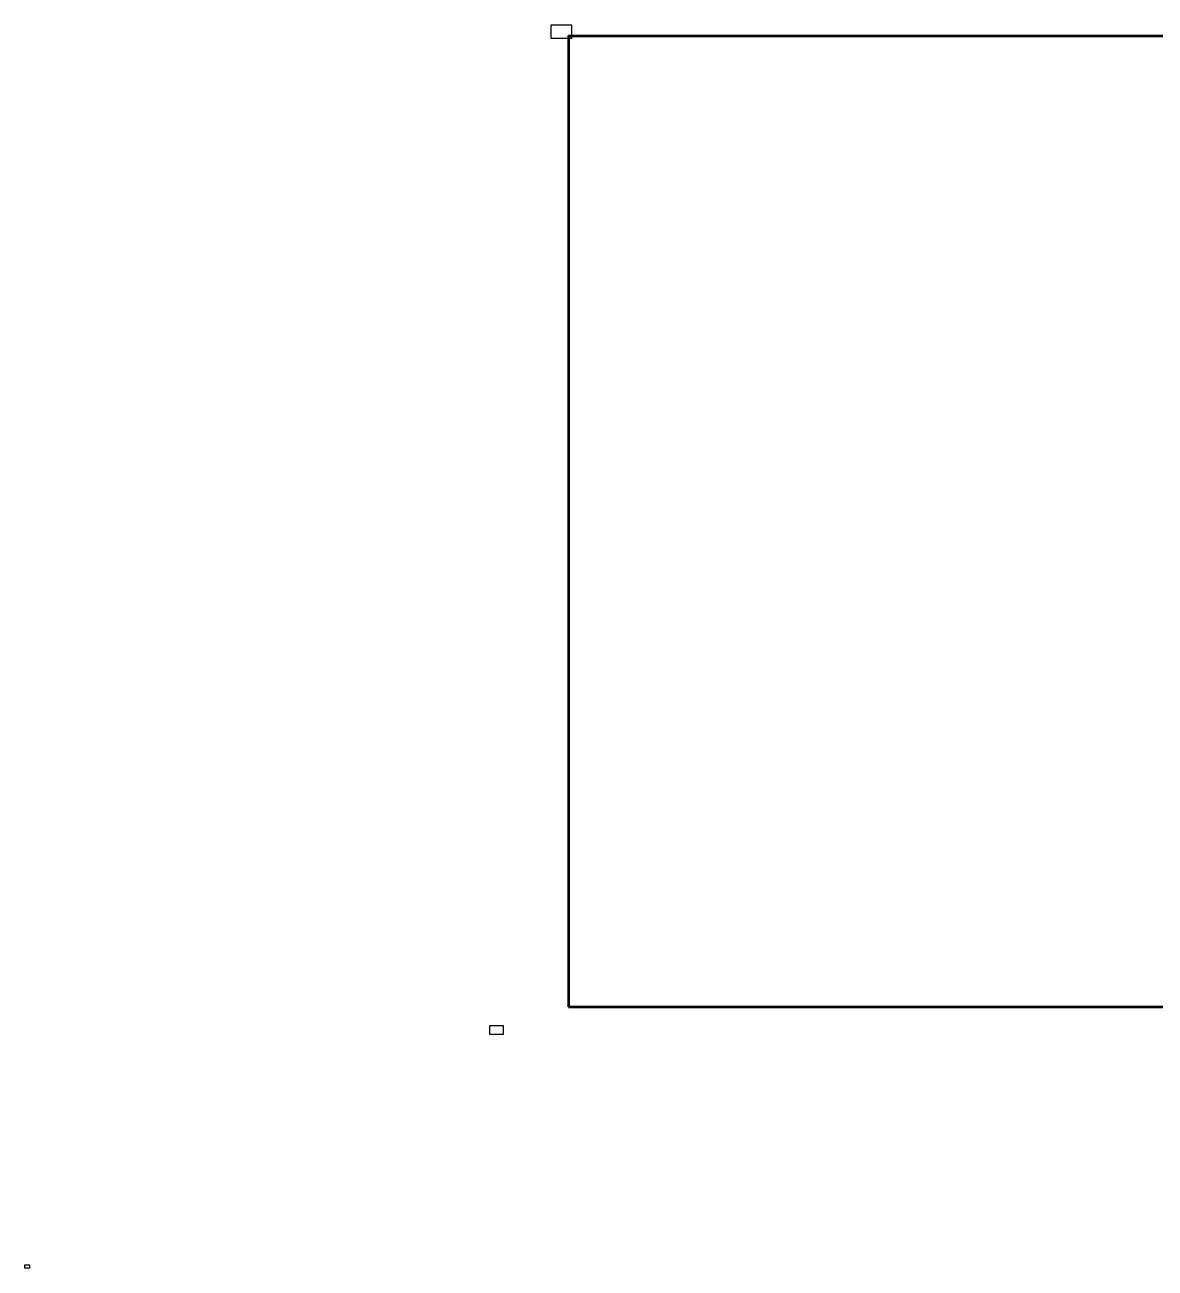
# Model space of a CAD drawing. Header units: centimetres. Extents: x -79 to 72, y -74 to 74.
# Drawn here: x -78.6 to -8.8, y -46.1 to 30.7 of the extents above; entities that cross this region are included whole.
import ezdxf

# ---------------------------------------------------------------- set-up
doc = ezdxf.new("R2010")
doc.units = ezdxf.units.CM
doc.header["$MEASUREMENT"] = 0
doc.header["$XCLIPFRAME"] = 0
doc.layers.add('Layer 1', color=7, linetype='Continuous')
picture_1 = doc.add_image_def('image1.jpg', size_in_pixel=(3706, 2470))
picture_2 = doc.add_image_def('image2.jpg', size_in_pixel=(1523, 1015))
picture_3 = doc.add_image_def('image3.jpg', size_in_pixel=(1523, 1015))

msp = doc.modelspace()

# ---------------------------------------------------------------- linework, layer by layer
at = {"layer": 'Layer 1', "lineweight": 53}
msp.add_lwpolyline([(-45.00006, -30.00004), (44.99994, -30.00004), (44.99994, 29.99994), (-45.00006, 29.99994), (-45.00006, -30.00004)], close=True, dxfattribs=at)

# ---------------------------------------------------------------- pictures from other files: only their frames are drawn
at = {"layer": 'Layer 1', "color": 0}
image = msp.add_image(picture_1, insert=(-44.99999, -30), size_in_units=(89.99109, 59.97787), dxfattribs=at)
image.set_boundary_path([(-45, -30), (6.4773, 4.3182)])
image.dxf.flags = 3
at = {"layer": 'Layer 1'}
image = msp.add_image(picture_3, insert=(-48.00005, -74.00003), size_in_units=(59.96065, 39.96064), dxfattribs=at)
image.set_boundary_path([(-48.00005, -74.00003), (-26.8334, -59.88893)])
image.dxf.flags = 3
image = msp.add_image(picture_2, insert=(-77.52636, -60.88343), size_in_units=(21.15278, 14.09722), dxfattribs=at)
image.set_boundary_path([(-77.5264, -60.8834), (-56.3597, -46.7723)])
image.dxf.flags = 3

doc.saveas('drawing.dxf')
